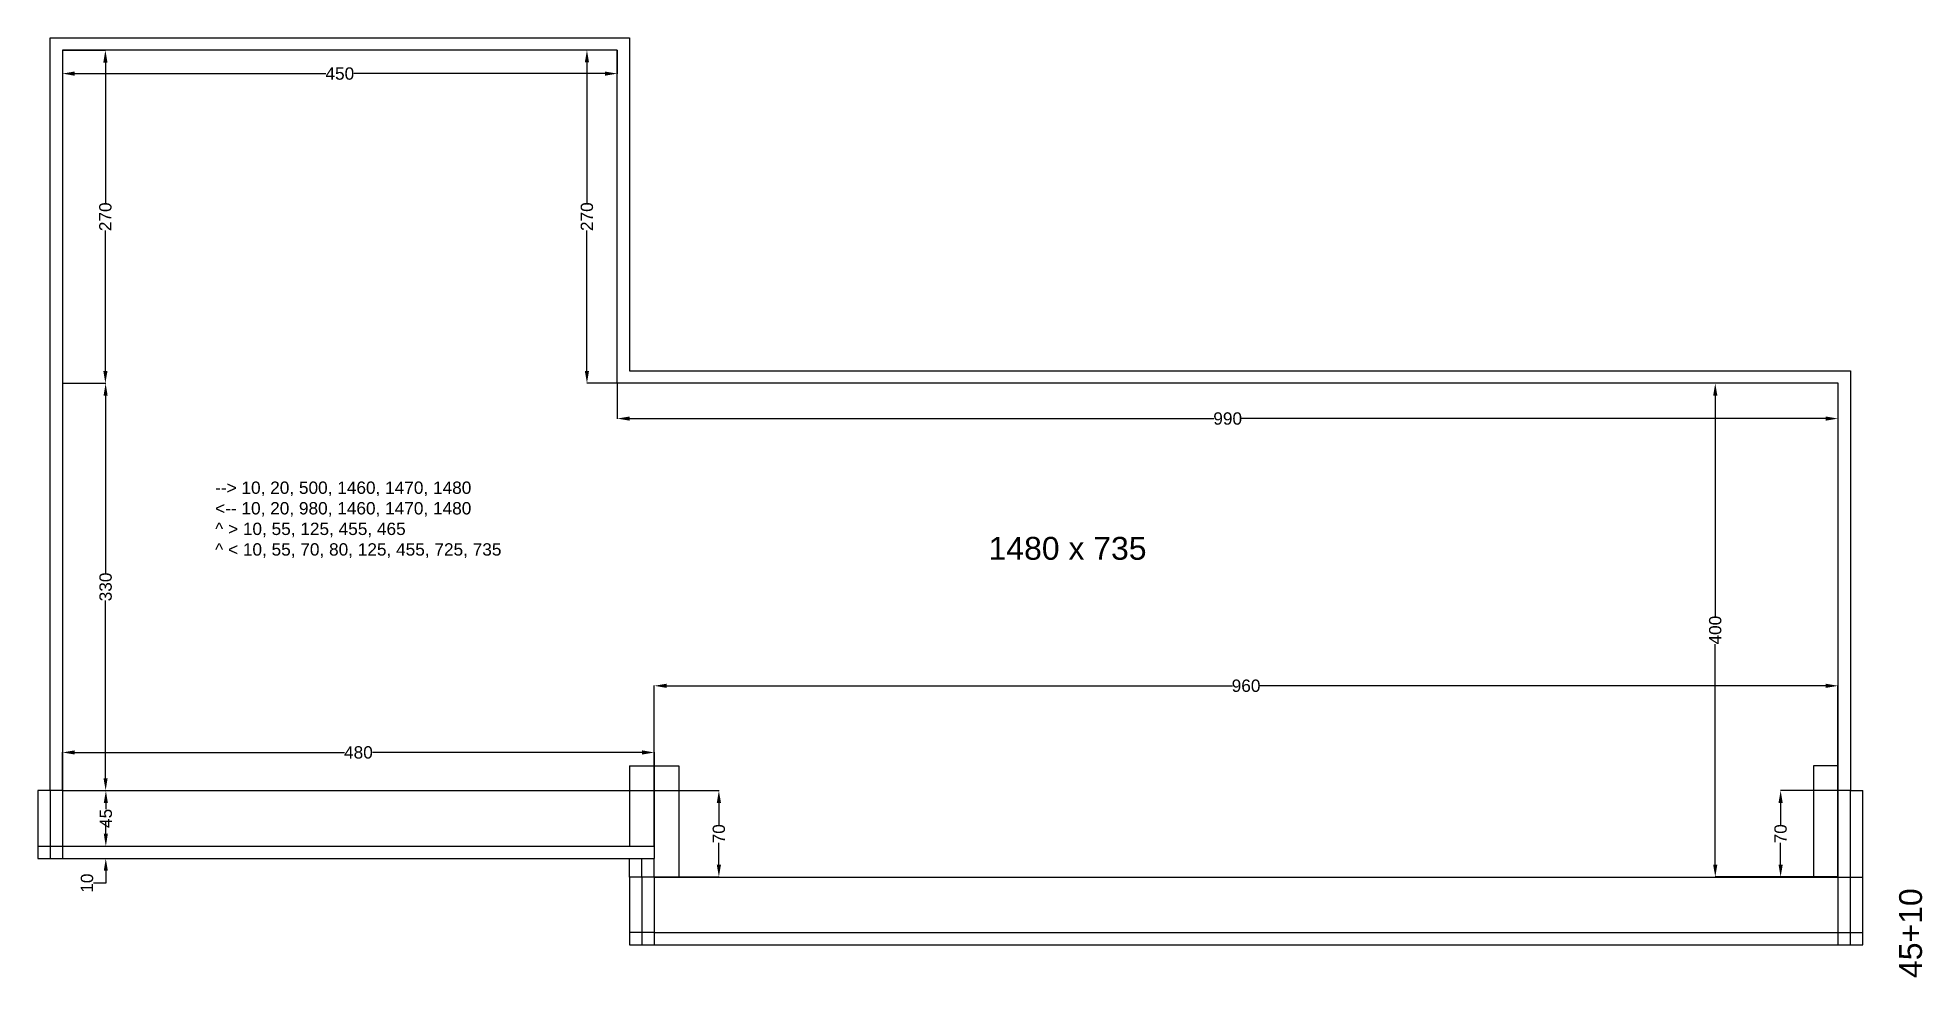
# Model space of a CAD drawing. Header units: millimetres. Extents: x 30 to 1558, y -31 to 730.
import ezdxf

# ---------------------------------------------------------------- set-up
doc = ezdxf.new("R2010")
doc.units = ezdxf.units.MM
doc.header["$MEASUREMENT"] = 0
doc.layers.get('0').update_dxf_attribs({"true_color": 0xc2ced6})
doc.styles.get("Standard").update_dxf_attribs({"font": 'arial.ttf'})
doc.dimstyles.get("Standard").update_dxf_attribs({"dimtxt": 0.18, "dimasz": 0.18, "dimexe": 0.18, "dimexo": 0.0625, "dimgap": 0.09, "dimtad": 0, "dimtih": 1, "dimtoh": 1, "dimdec": 4, "dimzin": 0, "dimdsep": 46, "dimtxsty": 'Standard', "dimcen": 0.09, "dimadec": 0, "dimazin": 0, "dimtfac": 1, "dimtdec": 4, "dimtofl": 0, "dimtmove": 0, "dimatfit": 3, "dimfxl": 1, "dimtolj": 1, "dimtzin": 0, "dimarcsym": 0})

# ---------------------------------------------------------------- blocks, each defined once
blk = doc.blocks.new('*D3')
at = {"color": 0, "lineweight": -2, "transparency": 16777216}
for p, q in [((50.1, 719.8), (50.1, 700.6)), ((500.1, 719.8), (500.1, 700.6)), ((60.1, 700.8), (263.8, 700.8)), ((490.1, 700.8), (286.4, 700.8))]:
    blk.add_line(p, q, dxfattribs=at)
at = {"color": 0, "transparency": 16777216}
for points in [[(60.1, 702.5), (60.1, 699.1), (50.1, 700.8)], [(490.1, 702.5), (490.1, 699.1), (500.1, 700.8)]]:
    blk.add_solid(points, dxfattribs=at)
at = {"layer": 'Defpoints', "color": 0, "transparency": 16777216}
for p in [(50.1, 719.9), (500.1, 719.9), (500.1, 700.8)]:
    blk.add_point(p, dxfattribs=at)
at = {"color": 0, "transparency": 16777216, "insert": (275.1, 700.8), "char_height": 10, "attachment_point": 5}
blk.add_mtext('\\A1;450', dxfattribs=at)
blk = doc.blocks.new('*D4')
at = {"color": 0, "lineweight": -2, "transparency": 16777216}
for p, q in [((50.2, 719.8), (85.2, 719.8)), ((85, 709.8), (85, 596.1)), ((85, 459.9), (85, 573.6)), ((50.2, 449.9), (85.2, 449.9))]:
    blk.add_line(p, q, dxfattribs=at)
at = {"color": 0, "transparency": 16777216}
for points in [[(83.3, 709.8), (86.7, 709.8), (85, 719.8)], [(83.3, 459.9), (86.7, 459.9), (85, 449.9)]]:
    blk.add_solid(points, dxfattribs=at)
at = {"layer": 'Defpoints', "color": 0, "transparency": 16777216}
for p in [(50.1, 719.8), (50.1, 449.9), (85, 449.9)]:
    blk.add_point(p, dxfattribs=at)
at = {"color": 0, "transparency": 16777216, "insert": (85, 584.8), "char_height": 10, "attachment_point": 5, "rotation": 90}
blk.add_mtext('\\A1;270', dxfattribs=at)
blk = doc.blocks.new('*D5')
at = {"color": 0, "lineweight": -2, "transparency": 16777216}
for p, q in [((50.2, 449.9), (85.4, 449.9)), ((85.2, 439.9), (85.2, 296)), ((85.2, 129.9), (85.2, 273.8)), ((50.2, 119.9), (85.4, 119.9))]:
    blk.add_line(p, q, dxfattribs=at)
at = {"color": 0, "transparency": 16777216}
for points in [[(83.5, 439.9), (86.8, 439.9), (85.2, 449.9)], [(83.5, 129.9), (86.8, 129.9), (85.2, 119.9)]]:
    blk.add_solid(points, dxfattribs=at)
at = {"layer": 'Defpoints', "color": 0, "transparency": 16777216}
for p in [(50.1, 449.9), (50.1, 119.9), (85.2, 119.9)]:
    blk.add_point(p, dxfattribs=at)
at = {"color": 0, "transparency": 16777216, "insert": (85.2, 284.9), "char_height": 10, "attachment_point": 5, "rotation": 90}
blk.add_mtext('\\A1;330', dxfattribs=at)
blk = doc.blocks.new('*D6')
at = {"color": 0, "lineweight": -2, "transparency": 16777216}
for p, q in [((50.2, 119.9), (85.5, 119.9)), ((85.4, 109.9), (85.4, 104.9)), ((85.4, 84.9), (85.4, 89.9)), ((50.2, 74.9), (85.5, 74.9))]:
    blk.add_line(p, q, dxfattribs=at)
at = {"color": 0, "transparency": 16777216}
for points in [[(83.7, 109.9), (87, 109.9), (85.4, 119.9)], [(83.7, 84.9), (87, 84.9), (85.4, 74.9)]]:
    blk.add_solid(points, dxfattribs=at)
at = {"layer": 'Defpoints', "color": 0, "transparency": 16777216}
for p in [(50.2, 119.9), (50.2, 74.9), (85.4, 74.9)]:
    blk.add_point(p, dxfattribs=at)
at = {"color": 0, "transparency": 16777216, "insert": (85.4, 97.4), "char_height": 10, "attachment_point": 5, "rotation": 90}
blk.add_mtext('\\A1;45', dxfattribs=at)
blk = doc.blocks.new('*D7')
at = {"color": 0, "lineweight": -2, "transparency": 16777216}
for p, q in [((85.3, 84.9), (85.3, 94.9)), ((50.3, 74.9), (85.5, 74.9)), ((50.3, 64.9), (85.5, 64.9)), ((85.3, 54.9), (85.3, 44.9)), ((85.3, 44.9), (75.3, 44.9))]:
    blk.add_line(p, q, dxfattribs=at)
at = {"color": 0, "transparency": 16777216}
for points in [[(83.7, 84.9), (87, 84.9), (85.3, 74.9)], [(83.7, 54.9), (87, 54.9), (85.3, 64.9)]]:
    blk.add_solid(points, dxfattribs=at)
at = {"layer": 'Defpoints', "color": 0, "transparency": 16777216}
for p in [(50.2, 74.9), (50.2, 64.9), (85.3, 64.9)]:
    blk.add_point(p, dxfattribs=at)
at = {"color": 0, "transparency": 16777216, "insert": (70.1, 44.9), "char_height": 10, "attachment_point": 5, "rotation": 90}
blk.add_mtext('\\A1;10', dxfattribs=at)
blk = doc.blocks.new('*D8')
at = {"color": 0, "lineweight": -2, "transparency": 16777216}
for p, q in [((500, 719.9), (475.3, 719.9)), ((475.5, 709.9), (475.5, 596.1)), ((475.5, 459.9), (475.5, 573.7)), ((500, 449.9), (475.3, 449.9))]:
    blk.add_line(p, q, dxfattribs=at)
at = {"color": 0, "transparency": 16777216}
for points in [[(473.8, 709.9), (477.2, 709.9), (475.5, 719.9)], [(473.8, 459.9), (477.2, 459.9), (475.5, 449.9)]]:
    blk.add_solid(points, dxfattribs=at)
at = {"layer": 'Defpoints', "color": 0, "transparency": 16777216}
for p in [(500.1, 719.9), (475.5, 449.9), (500.1, 449.9)]:
    blk.add_point(p, dxfattribs=at)
at = {"color": 0, "transparency": 16777216, "insert": (475.5, 584.9), "char_height": 10, "attachment_point": 5, "rotation": 90}
blk.add_mtext('\\A1;270', dxfattribs=at)
blk = doc.blocks.new('*D9')
at = {"color": 0, "lineweight": -2, "transparency": 16777216}
for p, q in [((1490, 449.9), (1390.3, 449.9)), ((1390.5, 439.9), (1390.5, 261.2)), ((1390.5, 59.9), (1390.5, 238.6)), ((1490, 49.9), (1390.3, 49.9))]:
    blk.add_line(p, q, dxfattribs=at)
at = {"color": 0, "transparency": 16777216}
for points in [[(1388.8, 439.9), (1392.2, 439.9), (1390.5, 449.9)], [(1388.8, 59.9), (1392.2, 59.9), (1390.5, 49.9)]]:
    blk.add_solid(points, dxfattribs=at)
at = {"layer": 'Defpoints', "color": 0, "transparency": 16777216}
for p in [(1490.1, 449.9), (1390.5, 49.9), (1490.1, 49.9)]:
    blk.add_point(p, dxfattribs=at)
at = {"color": 0, "transparency": 16777216, "insert": (1390.5, 249.9), "char_height": 10, "attachment_point": 5, "rotation": 90}
blk.add_mtext('\\A1;400', dxfattribs=at)
blk = doc.blocks.new('*D10')
at = {"color": 0, "lineweight": -2, "transparency": 16777216}
for p, q in [((530.2, 119.9), (582.7, 119.9)), ((582.5, 109.9), (582.5, 92.1)), ((582.5, 59.9), (582.5, 77.7)), ((530.2, 49.9), (582.7, 49.9))]:
    blk.add_line(p, q, dxfattribs=at)
at = {"color": 0, "transparency": 16777216}
for points in [[(580.8, 109.9), (584.2, 109.9), (582.5, 119.9)], [(580.8, 59.9), (584.2, 59.9), (582.5, 49.9)]]:
    blk.add_solid(points, dxfattribs=at)
at = {"layer": 'Defpoints', "color": 0, "transparency": 16777216}
for p in [(530.1, 119.9), (530.1, 49.9), (582.5, 49.9)]:
    blk.add_point(p, dxfattribs=at)
at = {"color": 0, "transparency": 16777216, "insert": (582.5, 84.9), "char_height": 10, "attachment_point": 5, "rotation": 90}
blk.add_mtext('\\A1;70', dxfattribs=at)
blk = doc.blocks.new('*D11')
at = {"color": 0, "lineweight": -2, "transparency": 16777216}
for p, q in [((1490, 119.9), (1443.3, 119.9)), ((1443.5, 109.9), (1443.5, 92.1)), ((1443.5, 59.9), (1443.5, 77.7)), ((1490, 49.9), (1443.3, 49.9))]:
    blk.add_line(p, q, dxfattribs=at)
at = {"color": 0, "transparency": 16777216}
for points in [[(1441.8, 109.9), (1445.2, 109.9), (1443.5, 119.9)], [(1441.8, 59.9), (1445.2, 59.9), (1443.5, 49.9)]]:
    blk.add_solid(points, dxfattribs=at)
at = {"layer": 'Defpoints', "color": 0, "transparency": 16777216}
for p in [(1490.1, 119.9), (1443.5, 49.9), (1490, 49.9)]:
    blk.add_point(p, dxfattribs=at)
at = {"color": 0, "transparency": 16777216, "insert": (1443.5, 84.9), "char_height": 10, "attachment_point": 5, "rotation": 90}
blk.add_mtext('\\A1;70', dxfattribs=at)
blk = doc.blocks.new('*D12')
at = {"color": 0, "lineweight": -2, "transparency": 16777216}
for p, q in [((50.2, 119.9), (50.2, 151)), ((60.2, 150.8), (278.9, 150.8)), ((520.2, 150.8), (301.5, 150.8)), ((530.2, 119.9), (530.2, 151))]:
    blk.add_line(p, q, dxfattribs=at)
at = {"color": 0, "transparency": 16777216}
for points in [[(60.2, 152.5), (60.2, 149.1), (50.2, 150.8)], [(520.2, 152.5), (520.2, 149.1), (530.2, 150.8)]]:
    blk.add_solid(points, dxfattribs=at)
at = {"layer": 'Defpoints', "color": 0, "transparency": 16777216}
for p in [(50.2, 150.8), (50.2, 119.9), (530.2, 119.9)]:
    blk.add_point(p, dxfattribs=at)
at = {"color": 0, "transparency": 16777216, "insert": (290.2, 150.8), "char_height": 10, "attachment_point": 5}
blk.add_mtext('\\A1;480', dxfattribs=at)
blk = doc.blocks.new('*D13')
at = {"color": 0, "lineweight": -2, "transparency": 16777216}
for p, q in [((500.1, 449.8), (500.1, 421.1)), ((1490, 449.8), (1490, 421.1)), ((510.1, 421.3), (983.9, 421.3)), ((1480, 421.3), (1006.2, 421.3))]:
    blk.add_line(p, q, dxfattribs=at)
at = {"color": 0, "transparency": 16777216}
for points in [[(510.1, 423), (510.1, 419.6), (500.1, 421.3)], [(1480, 423), (1480, 419.6), (1490, 421.3)]]:
    blk.add_solid(points, dxfattribs=at)
at = {"layer": 'Defpoints', "color": 0, "transparency": 16777216}
for p in [(500.1, 449.9), (1490, 449.9), (1490, 421.3)]:
    blk.add_point(p, dxfattribs=at)
at = {"color": 0, "transparency": 16777216, "insert": (995.1, 421.3), "char_height": 10, "attachment_point": 5}
blk.add_mtext('\\A1;990', dxfattribs=at)
blk = doc.blocks.new('*D14')
at = {"color": 0, "lineweight": -2, "transparency": 16777216}
for p, q in [((530.1, 74.9), (530.1, 205)), ((540.1, 204.8), (998.9, 204.8)), ((1480, 204.8), (1021.2, 204.8)), ((1490, 49.9), (1490, 205))]:
    blk.add_line(p, q, dxfattribs=at)
at = {"color": 0, "transparency": 16777216}
for points in [[(540.1, 206.5), (540.1, 203.1), (530.1, 204.8)], [(1480, 206.5), (1480, 203.1), (1490, 204.8)]]:
    blk.add_solid(points, dxfattribs=at)
at = {"layer": 'Defpoints', "color": 0, "transparency": 16777216}
for p in [(1490, 204.8), (530.1, 74.9), (1490, 49.9)]:
    blk.add_point(p, dxfattribs=at)
at = {"color": 0, "transparency": 16777216, "insert": (1010, 204.8), "char_height": 10, "attachment_point": 5}
blk.add_mtext('\\A1;960', dxfattribs=at)

msp = doc.modelspace()

# ---------------------------------------------------------------- linework, layer by layer
at = {"color": 6}
for p, q in [((40.09716, 119.87689), (40.09716, 729.87689)), ((40.09716, 729.87689), (510.09715, 729.87689)), ((510.09715, 729.87689), (510.09715, 459.87689)), ((510.09715, 459.87689), (1500.09715, 459.87689)), ((1500.09715, 459.87689), (1500.09715, 119.87689)), ((40.09716, 119.87689), (30.09716, 119.87689)), ((30.09716, 119.87689), (30.09716, 74.87689)), ((40.09716, 119.87689), (40.09716, 74.87689)), ((50.09716, 119.87689), (50.09716, 74.87689)), ((1500.09715, -5.12311), (1500.09715, 119.87689)), ((1500.09715, 119.87689), (1510.09716, 119.87689)), ((1510.09716, -5.12311), (1510.09716, 119.87689)), ((30.09716, 74.87689), (530.09716, 74.87689)), ((30.09716, 74.87689), (30.09716, 64.87689)), ((30.09716, 64.87689), (510.09715, 64.87689)), ((40.09716, 74.87689), (40.09716, 64.87689)), ((50.09716, 74.87689), (50.09716, 64.87689)), ((510.09715, 49.87689), (510.09715, 64.87689)), ((520.09716, 49.87689), (520.09716, 64.87689)), ((510.09715, 49.87689), (510.09715, 4.87689)), ((520.09716, 49.87689), (510.09715, 49.87689)), ((530.09716, 49.87689), (520.09716, 49.87689)), ((520.09716, 49.87689), (520.09716, 4.87689)), ((530.09716, 49.87689), (530.09716, 4.87689)), ((1490.09715, 9.87689), (1490.09715, 49.87689)), ((1490.09715, 49.87689), (1510.09716, 49.87689)), ((520.09716, 4.87689), (510.09715, 4.87689)), ((510.09715, 4.87689), (510.09715, -5.12311)), ((530.09716, 4.87689), (520.09716, 4.87689)), ((520.09716, 4.87689), (520.09716, -5.12311)), ((530.09716, 4.87689), (1490.09715, 4.87689)), ((530.09716, 4.87689), (530.09716, -5.12311)), ((1490.09715, -5.12311), (1490.09715, 9.87689)), ((1490.09715, 4.87689), (1510.09716, 4.87689)), ((510.09715, -5.12311), (520.09716, -5.12311)), ((520.09716, -5.12311), (530.09716, -5.12311)), ((530.09716, -5.12311), (1490.09715, -5.12311)), ((1490.09715, -5.12311), (1510.09716, -5.12311))]:
    msp.add_line(p, q, dxfattribs=at)
for p, q in [((500.09716, 719.87689), (50.09716, 719.87689)), ((50.09716, 719.87689), (50.09716, 449.87689)), ((500.09716, 449.87689), (500.09716, 719.87689)), ((50.09716, 449.87689), (50.09716, 119.87689)), ((1490.09715, 449.87689), (500.09716, 449.87689)), ((1490.09715, 49.87689), (1490.09715, 449.87689)), ((1490.09715, 49.87689), (1490.09715, 145.81035)), ((50.09716, 119.87689), (530.09716, 119.87689)), ((530.09716, 49.87689), (530.09716, 64.87689)), ((530.09716, 49.87689), (1490.09715, 49.87689)), ((1410, 49.87689), (1490.09715, 49.87689))]:
    msp.add_line(p, q)
at = {"color": 3}
for p, q in [((510.09715, 139.87689), (510.09715, 74.87689)), ((510.09715, 139.87689), (550.09713, 139.87687)), ((550.09713, 139.87687), (550.09716, 49.87689)), ((1490.09715, 139.87689), (1470.09716, 139.87689)), ((1470.09716, 139.87689), (1470.09716, 49.87689))]:
    msp.add_line(p, q, dxfattribs=at)
at = {"color": 2}
for p, q in [((50.09716, 119.87689), (40.09716, 119.87689)), ((530.09716, 119.87689), (530.09716, 64.87689)), ((1500.09715, 119.87689), (1490.09715, 119.87689)), ((510.09715, 64.87689), (530.09716, 64.87689))]:
    msp.add_line(p, q, dxfattribs=at)

# ---------------------------------------------------------------- texts
at = {"attachment_point": 1}
for s, width, gutter_width, insert, char_height in [('--> 10, 20, 500, 1460, 1470, 1480\\P<-- 10, 20, 980, 1460, 1470, 1480\\P^  > 10, 55, 125, 455, 465\\P^  < 10, 55, 70, 80, 125, 455, 725, 735', 335, 12.5, (174, 370.31035), 10), ('1480 x 735', 228.27609, 1, (801.22391, 325.45265), 18.52609)]:
    msp.add_mtext_dynamic_manual_height_columns(s, width=width, gutter_width=gutter_width, heights=[0], dxfattribs=dict(at, insert=insert, char_height=char_height))
at = {"insert": (1539.60814, -31.94423), "char_height": 18.52609, "attachment_point": 1, "rotation": 90}
msp.add_mtext_dynamic_manual_height_columns('45+10', width=4.8809602, gutter_width=1, heights=[0], dxfattribs=at)

# ---------------------------------------------------------------- dimensions: what is measured, and where the dimension line sits
at = {"color": 254}
dim = msp.add_linear_dim(base=(500.09716, 700.81035), p1=(50.09716, 719.87689), p2=(500.09716, 719.87689), text='450', dimstyle='Standard', override={"dimtxt": 10, "dimasz": 10}, dxfattribs=at)
dim.commit()
dim.dimension.update_dxf_attribs({"geometry": '*D3', "text_midpoint": (275.09716, 700.81035), "dimtype": 160})
for base, p1, p2, picture, middle in [((85, 449.87689), (50.09716, 719.81439), (50.09716, 449.87689), '*D4', (85, 584.84564)), ((475.5, 449.87689), (500.09716, 719.87689), (500.09716, 449.87689), '*D8', (475.5, 584.87689)), ((85.18, 119.87689), (50.09716, 449.87689), (50.09716, 119.87689), '*D5', (85.18, 284.87689)), ((1390.5, 49.87689), (1490.09715, 449.87689), (1490.09715, 49.87689), '*D9', (1390.5, 249.87689)), ((85.36, 74.87689), (50.15966, 119.87689), (50.15966, 74.87689), '*D6', (85.36, 97.37689)), ((582.5, 49.87689), (530.09716, 119.87689), (530.09716, 49.87689), '*D10', (582.5, 84.87689)), ((1443.5, 49.87689), (1490.09715, 119.87689), (1490.03466, 49.87689), '*D11', (1443.5, 84.87689)), ((85.33, 64.87689), (50.22216, 74.87689), (50.22216, 64.87689), '*D7', (70.13427, 44.87689))]:
    dim = msp.add_linear_dim(base=base, p1=p1, p2=p2, angle=90, dimstyle='Standard', override={"dimtxt": 10, "dimasz": 10, "dimdec": 0})
    dim.commit()
    dim.dimension.update_dxf_attribs({"geometry": picture, "text_midpoint": middle, "text_rotation": 90})
for base, p1, p2, picture, middle in [((1490.03466, 421.31035), (500.09716, 449.87689), (1490.03466, 449.87689), '*D13', (995.06591, 421.31035)), ((1489.97216, 204.81035), (530.09716, 74.87689), (1489.97216, 49.87689), '*D14', (1010.03466, 204.81035))]:
    dim = msp.add_linear_dim(base=base, p1=p1, p2=p2, dimstyle='Standard', override={"dimtxt": 10, "dimasz": 10, "dimdec": 0})
    dim.commit()
    dim.dimension.update_dxf_attribs({"geometry": picture, "text_midpoint": middle})
dim = msp.add_linear_dim(base=(50.22216, 150.81035), p1=(530.15966, 119.87689), p2=(50.22216, 119.87689), text='480', dimstyle='Standard', override={"dimtxt": 10, "dimasz": 10})
dim.commit()
dim.dimension.update_dxf_attribs({"geometry": '*D12', "text_midpoint": (290.19091, 150.81035)})

doc.saveas('drawing.dxf')
